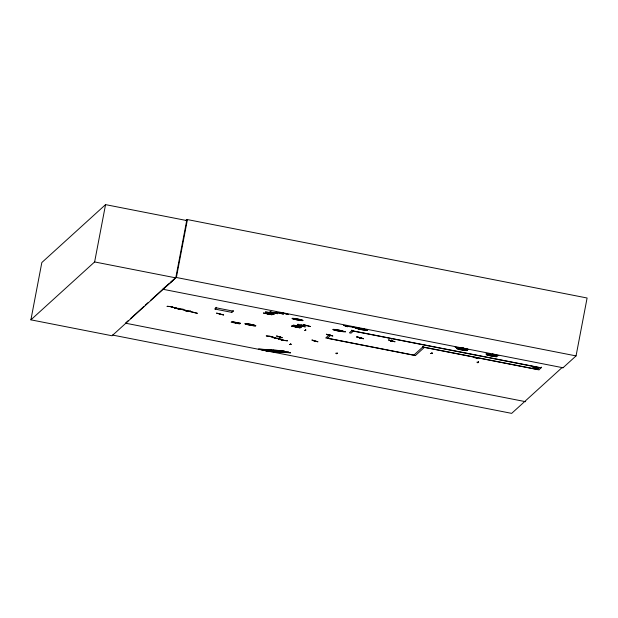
<?xml version="1.0" encoding="UTF-8"?>
<svg xmlns="http://www.w3.org/2000/svg" width="618" height="618" viewBox="0 0 618 618"><rect width="100%" height="100%" fill="white"/><g stroke="black" fill="none" stroke-linecap="round" stroke-linejoin="round"><path stroke-width="0.93" d="M297.358 325.068L305.107 326.798M301.29 326.057L297.273 325.949L297.497 325.068M273.975 314.369L265.578 312.608M292.731 325.524L301.314 327.301L292.77 325.578M240.41 323.368L231.812 321.677L240.441 323.245M112.422 335.033L511.673 413.372L562.056 367.586L563.006 367.764L576.053 355.906L587.1 298L186.906 219.475L175.767 277.861L112.043 335.767L30.9 319.838L41.831 262.534L105.554 204.628L186.698 220.549M30.9 319.838L94.624 261.939L105.554 204.628M169.239 283.786L175.86 277.382L576.053 355.906M172.19 306.652L167.154 306.304M187.262 220.41L176.424 277.243L170.553 282.411M178.293 309.077L177.914 308.961L183.307 309.294M182.943 309.332L183.337 309.425L177.907 308.985M190.336 311.186L190.73 311.287L185.377 310.784M190.043 311.542L197.397 313.326L190.313 311.557M233.411 310.692L231.966 312.399L214.763 309.031L216.215 307.316M216.655 307.44L215.28 309.085M239.738 323.932L231.147 322.179M271.959 314.724L263.562 312.963M272.878 313.396L265.485 311.611M269.626 312.731L269.371 313.62L269.487 312.754M267.826 313.89L269.572 313.581L269.749 312.739M269.904 312.847L269.664 313.681L270.043 312.801M270.089 312.832L269.927 313.666L267.895 313.99M266.211 335.898L272.847 336.679L266.536 335.991M283.291 314.099L276.107 312.26M269.996 311.812L277.405 313.666M276.424 336.045L282.349 337.714L276.764 335.96M272.515 337.613L279.058 338.378M281.244 340.109L287.548 340.819L281.221 340.062M287.957 314.369L280.611 312.507M300.163 327.385L300.016 327.872L291.549 326.01M297.428 325.099L297.312 325.941M304.288 325.972L297.884 324.203M297.691 325.099L297.544 326.01L298.123 325.199L297.938 326.026M297.814 325.114L297.582 326.01L297.861 325.199M300.17 327.37L300.078 327.849L291.472 326.134M300.618 325.972L300.781 325.13M306.412 325.593L301.151 325.153L300.974 326.057M305.578 329.873L304.836 330.545L305.779 329.85M303.446 324.666L310.352 326.497M311.997 340.024L317.83 341.746M328.343 335.157L328.807 334.493M336.671 353.79L337.397 353.133L336.277 353.589M347.1 326.628L347.494 326.744L343.739 325.338L347.455 326.621M343.979 331.997L345.153 331.348M351.812 330.058L351.673 330.777L539.506 367.633M352.584 326.721L355.906 328.019L352.144 326.652L355.906 328.019M363.067 338.656L356.818 336.964M357.042 336.918L363.523 338.764L356.771 336.949M391.379 340.093L390.638 341.09M391.325 340.039L391.712 340.611L390.955 341.151M413.836 355.118L422.828 346.945L422.967 346.227M430.87 353.55L432.075 353.04L430.87 353.55L431.31 353.519M455.118 347.077L462.001 348.853L455.42 347.123M473.627 357.544L477.745 358.015M478.224 362.017L477.397 362.681L478.61 362.171L478.224 361.6M492.662 355.095L486.08 353.365M492.245 353.944L498.826 355.674M422.697 347.069L539.05 369.896L541.453 367.123M301.267 326.798L293.318 325.06M283.5 314.044L275.898 312.314M486.32 353.365L492.917 355.056M326.374 334.214L332.886 336.014L326.412 334.299M363.338 338.618L356.988 336.972M172.515 306.667L167.115 306.358M290.081 344.566L290.839 343.917M432.013 352.948L431.24 353.566M271.943 314.771L263.446 313.102M185.601 220.665L186.906 219.475M128.281 320.611L125.462 323.175L525.663 401.7M130.398 318.695L143.785 306.528M145.191 305.246L148.011 302.681M150.831 300.124L168.683 283.901M231.526 312.275L232.808 311.109M235.257 323.098L235.952 322.496M235.273 323.029L236.3 322.565M327.401 338.309L330.676 335.335L329 335.002L325.725 337.976L415.373 355.566L424.373 347.393M353.349 331.101L351.086 333.156L349.409 332.832L351.804 330.653L541.314 367.841M537.382 369.572L539.645 367.509M168.444 284.272L162.812 289.239L563.006 367.764M305.053 330.506L305.732 329.904M305.84 330.383L305.47 330.306M328.397 334.801L327.973 334.724L328.467 334.794M329.039 334.477L328.173 335.056M335.682 353.233L336.571 353.38M336.323 353.658L337.011 352.978M390.978 341.221L391.719 340.595M476.849 362.187L477.66 362.349M477.876 362.781L478.61 362.156M261.738 349.803L284.465 351.163M264.921 350.599L278.463 351.518M265.609 350.769L279.019 351.65M272.917 350.143L273.589 350.089M275.018 350.452L284.149 351.202M275.064 350.46L275.474 350.568M262.411 349.989L275.837 350.854M279.313 351.657L288.081 352.067M281.028 351.951L290.159 352.7M282.349 350.754L273.635 350.105M288.127 352.082L288.544 352.183M295.721 326.899L296.818 326.443M296.099 326.968L297.065 326.567M281.051 338.919L275.033 338.378M258.401 349.015L272.229 349.973M259.127 349.178L282.403 350.785M261.267 349.711L284.566 351.333M264.45 350.506L277.822 351.395M280.688 352.098L267.2 351.171L290.614 352.816L289.819 352.646M281.793 352.384L267.895 351.372M306.829 325.694L301.715 325.215M265.578 312.662L274.044 314.469M458.595 347.957L464.357 348.506M463.639 348.39L463.971 348.475M489.61 354.284L495.358 354.84M236.223 322.619L235.844 322.55M391.704 340.935L389.927 340.626M283.956 340.371L283.623 340.232M284.334 313.511L280.108 313.326M219.336 314.029L219.606 314.099M269.062 312.592L273.789 312.863L273.395 312.778M279.684 313.241L284.125 313.442L283.647 313.411M279.46 336.864L280.41 337.019L280.008 336.926M314.539 340.912L313.867 340.835L314.261 340.927M314.786 340.989L313.944 340.842M297.505 325.122L305.269 326.922M193.728 312.414L194.546 312.515M219.344 314.021L220.178 314.137M301.159 325.161L301.043 325.987M306.064 325.57L306.551 325.609M494.57 354.717L495.111 354.771L494.717 354.778M329.626 335.126L330.414 335.25L329.765 335.188M270.012 311.874L277.582 313.728M280.634 312.523L288.204 314.377M360.881 337.984L359.444 337.845M291.418 344.55L290.491 344.365M223.646 314.933L216.547 313.102M223.569 314.987L216.763 313.187M279.29 351.657L288.591 352.19M171.062 306.737L176.539 308.104M181.916 309.371L187.277 310.723M185.694 310.924L190.444 311.155M345.779 326.065L353.805 327.331M359.854 337.845L359.22 337.776L359.63 337.876M269.402 312.669L269.556 312.615M388.552 339.993L395.08 341.785L388.521 339.931M344.975 331.835L345.609 331.928M431.812 353.349L432.538 353.519M391.248 340.897L391.495 340.873M535.752 367.841L538.139 368.181L536.177 367.957C542.079 369.51 529.402 366.235 535.234 367.772L533.365 367.501L535.659 367.888M180.904 309.263L187.903 311.016M343.732 325.362L344.18 325.431M269.803 336.346L275.698 338M270.236 336.509L270.398 336.509M275.033 337.822L274.871 337.822M275.466 337.984L269.672 336.354M278.733 338.896L278.085 338.718L284.187 340.387M94.624 261.939L175.767 277.861M422.828 346.945L537.513 369.448M216.122 307.795L233.326 311.171M327.532 338.185L415.505 355.45M179.544 308.567L179.931 308.66L174.508 308.22L174.894 308.266M177.042 308.382L169.927 306.628M535.312 368.243L533.149 367.695L533.187 367.27L533.149 367.695L534.794 368.173C528.251 367.285 542.357 369.255 535.736 368.351L537.467 368.791L535.219 368.289M303.477 324.728L310.344 326.543M461.09 347.555L467.896 349.348M467.896 349.363L461.298 347.571M312.028 340.093L317.853 341.808M278.857 338.888L278.17 338.741M174.585 308.158L179.614 308.459M289.664 344.543L290.877 344.048L289.711 344.512M474.369 357.405L477.289 358L474.369 357.405M294.516 319.305A5.477 0.456 10.8 0 0 302.928 320.549A5.477 0.456 10.8 0 0 295.249 318.633A5.485 0.456 10.8 0 0 294.508 319.29A5.485 0.456 10.8 0 0 302.936 320.541A5.485 0.456 10.8 0 0 295.242 318.625A5.477 0.456 10.8 0 0 294.516 319.305M335.311 330.321A5.477 0.456 10.8 0 0 343.724 331.565A5.485 0.456 10.8 0 0 336.037 329.641A5.485 0.456 10.8 0 0 335.304 330.306A5.485 0.456 10.8 0 0 343.732 331.557A5.477 0.456 10.8 0 0 336.045 329.657A5.477 0.456 10.8 0 0 335.311 330.321M247.354 324.566A5.477 0.456 10.8 0 0 255.775 325.81A5.485 0.456 10.8 0 0 248.088 323.886A5.485 0.456 10.8 0 0 247.354 324.558A5.485 0.456 10.8 0 0 255.782 325.802A5.477 0.456 10.8 0 0 248.088 323.902A5.477 0.456 10.8 0 0 247.354 324.566M358.981 329.054A5.477 0.456 10.8 0 0 367.401 330.298A5.477 0.456 10.8 0 0 359.715 328.382A5.485 0.456 10.8 0 0 358.981 329.039A5.485 0.456 10.8 0 0 367.409 330.29A5.485 0.456 10.8 0 0 359.715 328.374A5.477 0.456 10.8 0 0 358.981 329.054M488.637 355.365A5.469 0.456 10.8 0 0 497.034 356.601A5.469 0.456 10.8 0 0 489.371 354.693A5.485 0.456 10.8 0 0 488.622 355.373A5.485 0.456 10.8 0 0 497.057 356.617A5.485 0.456 10.8 0 0 489.363 354.701A5.469 0.456 10.8 0 0 488.637 355.365M459.027 349.286A5.469 0.456 10.8 0 0 467.424 350.53A5.469 0.456 10.8 0 0 459.761 348.622A5.485 0.456 10.8 0 0 459.012 349.294A5.485 0.456 10.8 0 0 467.447 350.545A5.485 0.456 10.8 0 0 459.746 348.629A5.469 0.456 10.8 0 0 459.027 349.286"/></g></svg>
